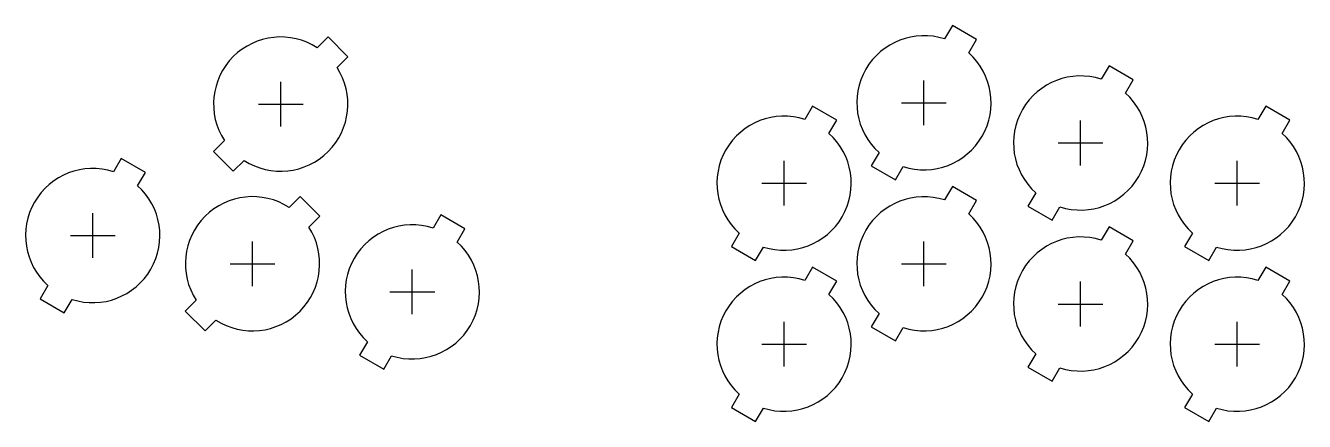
# Model space of a CAD drawing. Header units: millimetres. Extents: x -41 to 188, y -28 to 43.
import ezdxf

# ---------------------------------------------------------------- set-up
doc = ezdxf.new("R2010")
doc.units = ezdxf.units.MM
doc.layers.add('BUTTONS', color=1, linetype='Continuous')
doc.layers.add('REFERENCE', color=8, linetype='Continuous')

msp = doc.modelspace()

# ---------------------------------------------------------------- linework, layer by layer
at = {"layer": 'BUTTONS'}
for points in [[(123.7, 40.21, 0.809427), (111.97, 19.89), (110.58, 17.49), (114.92, 14.99), (116.3, 17.39, 0.809427), (128.03, 37.71), (129.42, 40.11), (125.08, 42.61)], [(11.57, 38.63, 0.809427), (-5.03, 22.03), (-6.99, 20.07), (-3.45, 16.54), (-1.5, 18.49, 0.809427), (15.1, 35.09), (17.06, 37.04), (13.52, 40.58)], [(151.7, 33.01, 0.809427), (139.97, 12.69), (138.58, 10.29), (142.92, 7.79), (144.3, 10.19, 0.809427), (156.03, 30.51), (157.42, 32.91), (153.08, 35.41)], [(98.7, 25.81, 0.809427), (86.97, 5.49), (85.58, 3.09), (89.92, 0.59), (91.3, 2.99, 0.809427), (103.03, 23.31), (104.42, 25.71), (100.08, 28.21)], [(179.7, 25.81, 0.809427), (167.97, 5.49), (166.58, 3.09), (170.92, 0.59), (172.3, 2.99, 0.809427), (184.03, 23.31), (185.42, 25.71), (181.08, 28.21)], [(-24.86, 16.45, 0.809427), (-36.59, -3.88), (-37.97, -6.27), (-33.64, -8.77), (-32.26, -6.38, 0.809427), (-20.53, 13.95), (-19.14, 16.34), (-23.47, 18.84)], [(123.7, 11.41, 0.809427), (111.97, -8.91), (110.58, -11.31), (114.92, -13.81), (116.3, -11.41, 0.809427), (128.03, 8.91), (129.42, 11.31), (125.08, 13.81)], [(6.53, 10.07, 0.809427), (-10.07, -6.53), (-12.02, -8.49), (-8.49, -12.02), (-6.53, -10.07, 0.809427), (10.07, 6.53), (12.02, 8.49), (8.49, 12.02)], [(32.26, 6.38, 0.809427), (20.53, -13.95), (19.14, -16.34), (23.47, -18.84), (24.86, -16.45, 0.809427), (36.59, 3.88), (37.97, 6.27), (33.64, 8.77)], [(151.7, 4.21, 0.809427), (139.97, -16.11), (138.58, -18.51), (142.92, -21.01), (144.3, -18.61, 0.809427), (156.03, 1.71), (157.42, 4.11), (153.08, 6.61)], [(98.7, -2.99, 0.809427), (86.97, -23.31), (85.58, -25.71), (89.92, -28.21), (91.3, -25.81, 0.809427), (103.03, -5.49), (104.42, -3.09), (100.08, -0.59)], [(179.7, -2.99, 0.809427), (167.97, -23.31), (166.58, -25.71), (170.92, -28.21), (172.3, -25.81, 0.809427), (184.03, -5.49), (185.42, -3.09), (181.08, -0.59)]]:
    msp.add_lwpolyline(points, format="xyb", close=True, dxfattribs=at)
at = {"layer": 'REFERENCE'}
for p, q in [((5.04, 24.56), (5.04, 32.56)), ((120, 24.8), (120, 32.8)), ((1.04, 28.56), (9.04, 28.56)), ((116, 28.8), (124, 28.8)), ((148, 17.6), (148, 25.6)), ((144, 21.6), (152, 21.6)), ((95, 10.4), (95, 18.4)), ((176, 10.4), (176, 18.4)), ((91, 14.4), (99, 14.4)), ((172, 14.4), (180, 14.4)), ((-28.56, 1.04), (-28.56, 9.04)), ((-32.56, 5.04), (-24.56, 5.04)), ((0, -4), (0, 4)), ((120, -4), (120, 4)), ((-4, 0), (4, 0)), ((116, 0), (124, 0)), ((28.56, -9.04), (28.56, -1.04)), ((148, -11.2), (148, -3.2)), ((24.56, -5.04), (32.56, -5.04)), ((144, -7.2), (152, -7.2)), ((95, -18.4), (95, -10.4)), ((176, -18.4), (176, -10.4)), ((91, -14.4), (99, -14.4)), ((172, -14.4), (180, -14.4))]:
    msp.add_line(p, q, dxfattribs=at)

doc.saveas('drawing.dxf')
